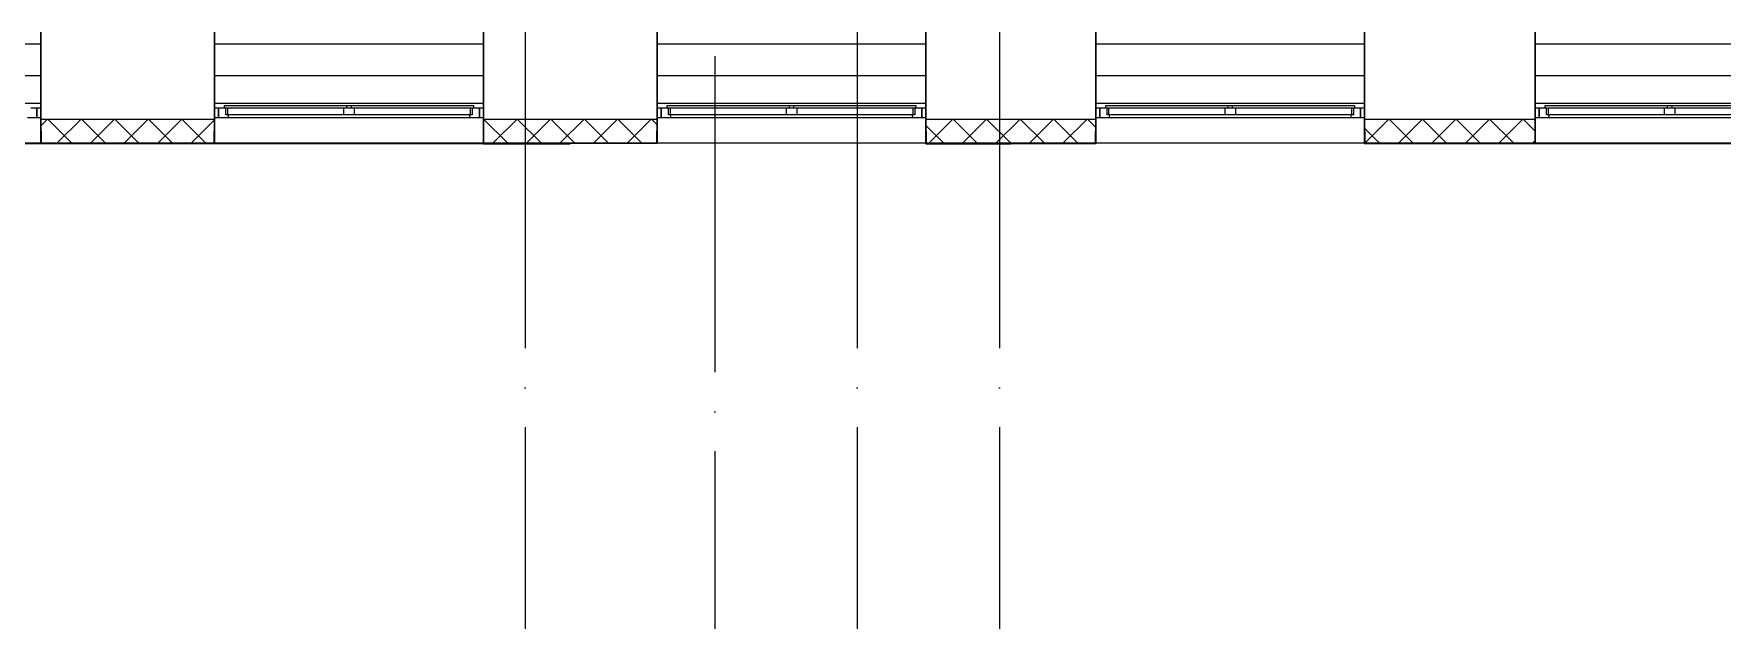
# Model space of a CAD drawing. Header units: millimetres. Extents: x -87434 to 499450, y -468665 to 122144.
# Drawn here: x 145167 to 155848, y -22363 to -18651 of the extents above; entities that cross this region are included whole.
import ezdxf

# ---------------------------------------------------------------- set-up
doc = ezdxf.new("R2010")
doc.units = ezdxf.units.MM
doc.linetypes.add('ADSK_Линия сетки', pattern=[25, 20, -2.5, 0, -2.5])
for name, color, linetype, lineweight in [('_ Окна', 7, 'Continuous', 9), ('Ограждение', 252, 'Continuous', 9), ('Окна', 252, 'Continuous', 9), ('Оси', 252, 'Continuous', 9), ('Стены внутренние', 7, 'Continuous', 18), ('Стены наружные', 7, 'Continuous', 18), ('Стены штриховка', 252, 'Continuous', 9)]:
    doc.layers.add(name, color=color, linetype=linetype, lineweight=lineweight)

# ---------------------------------------------------------------- blocks, each defined once
blk = doc.blocks.new('2 этаж')
at = {"layer": '_ Окна', "color": 251, "lineweight": 18, "true_color": 0x636466}
for p, q in [((145127, -19179), (145186, -19179)), ((145186, -19121), (145148, -19121)), ((145186, -19179), (145186, -19121)), ((146374, -19121), (146336, -19121)), ((146336, -19121), (146336, -19179)), ((146336, -19179), (146395, -19179)), ((146382, -19162), (146382, -19121)), ((146394, -19162), (146382, -19162)), ((146395, -19179), (146400, -19162)), ((147922, -19162), (147927, -19179)), ((147927, -19179), (147986, -19179)), ((147940, -19162), (147928, -19162)), ((147940, -19121), (147940, -19162)), ((147986, -19121), (147948, -19121)), ((147986, -19179), (147986, -19121)), ((149174, -19121), (149136, -19121)), ((149136, -19121), (149136, -19179)), ((149136, -19179), (149195, -19179)), ((149182, -19162), (149182, -19121)), ((149194, -19162), (149182, -19162)), ((149195, -19179), (149200, -19162)), ((150722, -19162), (150727, -19179)), ((150727, -19179), (150786, -19179)), ((150740, -19162), (150728, -19162)), ((150740, -19121), (150740, -19162)), ((150786, -19121), (150748, -19121)), ((150786, -19179), (150786, -19121)), ((151949, -19121), (151911, -19121)), ((151911, -19121), (151911, -19179)), ((151911, -19179), (151970, -19179)), ((151957, -19162), (151957, -19121)), ((151969, -19162), (151957, -19162)), ((151970, -19179), (151975, -19162)), ((153497, -19162), (153502, -19179)), ((153502, -19179), (153561, -19179)), ((153515, -19162), (153503, -19162)), ((153515, -19121), (153515, -19162)), ((153561, -19121), (153523, -19121)), ((153561, -19179), (153561, -19121)), ((154729, -19121), (154691, -19121)), ((154691, -19121), (154691, -19179)), ((154691, -19179), (154750, -19179)), ((154737, -19162), (154737, -19121)), ((154749, -19162), (154737, -19162)), ((154750, -19179), (154755, -19162))]:
    blk.add_line(p, q, dxfattribs=at)
at = {"layer": '_ Окна', "color": 251, "true_color": 0x636466}
for p, q in [((145211, -19121), (145186, -19121)), ((145186, -19121), (145186, -19179)), ((145186, -19179), (145211, -19179)), ((146336, -19121), (146311, -19121)), ((146311, -19179), (146336, -19179)), ((146336, -19179), (146336, -19121)), ((148011, -19121), (147986, -19121)), ((147986, -19121), (147986, -19179)), ((147986, -19179), (148011, -19179)), ((149136, -19121), (149111, -19121)), ((149111, -19179), (149136, -19179)), ((149136, -19179), (149136, -19121)), ((150811, -19121), (150786, -19121)), ((150786, -19121), (150786, -19179)), ((150786, -19179), (150811, -19179)), ((151911, -19121), (151886, -19121)), ((151886, -19179), (151911, -19179)), ((151911, -19179), (151911, -19121)), ((153586, -19121), (153561, -19121)), ((153561, -19121), (153561, -19179)), ((153561, -19179), (153586, -19179)), ((154691, -19121), (154666, -19121)), ((154666, -19179), (154691, -19179)), ((154691, -19179), (154691, -19121))]:
    blk.add_line(p, q, dxfattribs=at)
at = {"layer": 'Ограждение', "color": 251, "true_color": 0x636466}
for p, q in [((143511, -18714), (145211, -18714)), ((146311, -18714), (148011, -18714)), ((149111, -18714), (150811, -18714)), ((151886, -18714), (153586, -18714)), ((154666, -18714), (156366, -18714)), ((143511, -18914), (145211, -18914)), ((146311, -18914), (148011, -18914)), ((149111, -18914), (150811, -18914)), ((151886, -18914), (153586, -18914)), ((154666, -18914), (156366, -18914)), ((143511, -19089), (145211, -19089)), ((146311, -19089), (148011, -19089)), ((149111, -19089), (150811, -19089)), ((151886, -19089), (153586, -19089)), ((154666, -19089), (156366, -19089))]:
    blk.add_line(p, q, dxfattribs=at)
at = {"layer": 'Окна', "color": 251, "true_color": 0x636466}
for p, q in [((146374, -19104), (147146, -19104)), ((146374, -19121), (146374, -19104)), ((147146, -19104), (147176, -19104)), ((147146, -19104), (147146, -19121)), ((147176, -19104), (147948, -19104)), ((147176, -19121), (147176, -19104)), ((147948, -19104), (147948, -19121)), ((149174, -19104), (149946, -19104)), ((149174, -19121), (149174, -19104)), ((149946, -19104), (149976, -19104)), ((149946, -19104), (149946, -19121)), ((149976, -19104), (150748, -19104)), ((149976, -19121), (149976, -19104)), ((150748, -19104), (150748, -19121)), ((151949, -19104), (152721, -19104)), ((151949, -19121), (151949, -19104)), ((152721, -19104), (152751, -19104)), ((152721, -19104), (152721, -19121)), ((152751, -19104), (153523, -19104)), ((152751, -19121), (152751, -19104)), ((153523, -19104), (153523, -19121)), ((154729, -19104), (155501, -19104)), ((154729, -19121), (154729, -19104)), ((155501, -19104), (155531, -19104)), ((155501, -19104), (155501, -19121)), ((155531, -19104), (156303, -19104)), ((155531, -19121), (155531, -19104)), ((147146, -19121), (146374, -19121)), ((146394, -19162), (146394, -19121)), ((147126, -19162), (146394, -19162)), ((146395, -19179), (147927, -19179)), ((147126, -19121), (147126, -19162)), ((147196, -19162), (147126, -19162)), ((147176, -19121), (147146, -19121)), ((147948, -19121), (147176, -19121)), ((147196, -19162), (147196, -19121)), ((147928, -19162), (147196, -19162)), ((147928, -19121), (147928, -19162)), ((149946, -19121), (149174, -19121)), ((149194, -19162), (149194, -19121)), ((149926, -19162), (149194, -19162)), ((149195, -19179), (150727, -19179)), ((149926, -19121), (149926, -19162)), ((149996, -19162), (149926, -19162)), ((149976, -19121), (149946, -19121)), ((150748, -19121), (149976, -19121)), ((149996, -19162), (149996, -19121)), ((150728, -19162), (149996, -19162)), ((150728, -19121), (150728, -19162)), ((152721, -19121), (151949, -19121)), ((151969, -19162), (151969, -19121)), ((152701, -19162), (151969, -19162)), ((151970, -19179), (153502, -19179)), ((152701, -19121), (152701, -19162)), ((152771, -19162), (152701, -19162)), ((152751, -19121), (152721, -19121)), ((153523, -19121), (152751, -19121)), ((152771, -19162), (152771, -19121)), ((153503, -19162), (152771, -19162)), ((153503, -19121), (153503, -19162)), ((155501, -19121), (154729, -19121)), ((154749, -19162), (154749, -19121)), ((155481, -19162), (154749, -19162)), ((154750, -19179), (156282, -19179)), ((155481, -19121), (155481, -19162)), ((155551, -19162), (155481, -19162)), ((155531, -19121), (155501, -19121)), ((156303, -19121), (155531, -19121)), ((155551, -19162), (155551, -19121)), ((156283, -19162), (155551, -19162))]:
    blk.add_line(p, q, dxfattribs=at)
at = {"layer": 'Оси', "color": 251, "linetype": 'ADSK_Линия сетки', "ltscale": 100, "true_color": 0x636466}
for p, q in [((149476, 33711), (149476, -32265)), ((148276, -1139), (148276, -32265)), ((150376, -1139), (150376, -30995)), ((151276, -1139), (151276, -30995))]:
    blk.add_line(p, q, dxfattribs=at)
at = {"layer": 'Стены внутренние', "color": 251, "lineweight": 30, "true_color": 0x636466}
for p, q in [((145211, -18639), (145211, -19341)), ((146311, -19341), (146311, -18639)), ((148011, -18639), (148011, -19341)), ((149111, -19341), (149111, -18639)), ((150811, -18639), (150811, -19341)), ((151886, -19341), (151886, -18639)), ((153586, -18639), (153586, -19341)), ((154666, -19341), (154666, -18639)), ((145211, -19341), (146311, -19341)), ((148011, -19341), (149111, -19341)), ((150811, -19341), (151886, -19341)), ((153586, -19341), (154666, -19341))]:
    blk.add_line(p, q, dxfattribs=at)
at = {"layer": 'Стены внутренние', "color": 251, "true_color": 0x636466}
for p, q in [((145211, -19189), (146311, -19189)), ((148011, -19189), (149111, -19189)), ((150811, -19189), (151886, -19189)), ((153586, -19189), (154666, -19189)), ((145211, -19341), (143511, -19341)), ((148011, -19341), (146311, -19341)), ((150811, -19341), (149111, -19341)), ((153586, -19341), (151886, -19341)), ((156366, -19341), (154666, -19341))]:
    blk.add_line(p, q, dxfattribs=at)
at = {"layer": 'Стены внутренние', "color": 251, "linetype": 'Continuous', "lineweight": 9, "true_color": 0x636466}
for p, q in [((145211, -19232), (145254, -19189)), ((145406, -19339), (145256, -19189)), ((145316, -19339), (145466, -19189)), ((145618, -19339), (145468, -19189)), ((145528, -19339), (145678, -19189)), ((145830, -19339), (145680, -19189)), ((145741, -19339), (145891, -19189)), ((146042, -19339), (145892, -19189)), ((145953, -19339), (146103, -19189)), ((146254, -19339), (146104, -19189)), ((146165, -19339), (146311, -19193)), ((148011, -19190), (148012, -19189)), ((148163, -19339), (148013, -19189)), ((148074, -19339), (148224, -19189)), ((148376, -19339), (148226, -19189)), ((148286, -19339), (148436, -19189)), ((148588, -19339), (148438, -19189)), ((148498, -19339), (148648, -19189)), ((148800, -19339), (148650, -19189)), ((148710, -19339), (148860, -19189)), ((149012, -19339), (148862, -19189)), ((148923, -19339), (149073, -19189)), ((149111, -19226), (149074, -19189)), ((150832, -19339), (150982, -19189)), ((151133, -19339), (150983, -19189)), ((151044, -19339), (151194, -19189)), ((151345, -19339), (151195, -19189)), ((151256, -19339), (151406, -19189)), ((151558, -19339), (151408, -19189)), ((151468, -19339), (151618, -19189)), ((151770, -19339), (151620, -19189)), ((151680, -19339), (151830, -19189)), ((151886, -19243), (151832, -19189)), ((153589, -19339), (153739, -19189)), ((153891, -19339), (153741, -19189)), ((153802, -19339), (153952, -19189)), ((154103, -19339), (153953, -19189)), ((154014, -19339), (154164, -19189)), ((154315, -19339), (154165, -19189)), ((154226, -19339), (154376, -19189)), ((154527, -19339), (154377, -19189)), ((154438, -19339), (154588, -19189)), ((154666, -19265), (154590, -19189)), ((150921, -19339), (150811, -19229)), ((153679, -19339), (153586, -19246)), ((154650, -19339), (154664, -19325)), ((154664, -19329), (154666, -19329)), ((145324, -19341), (145324, -19341)), ((145932, -19341), (145931, -19339)), ((146167, -19341), (146166, -19339)), ((148141, -19339), (148140, -19341)), ((150956, -19339), (150955, -19341)), ((151191, -19339), (151190, -19341)), ((151212, -19341), (151211, -19339)), ((151446, -19341), (151445, -19339)), ((153654, -19341), (153654, -19341)), ((154007, -19339), (154006, -19341))]:
    blk.add_line(p, q, dxfattribs=at)
at = {"layer": 'Стены наружные', "color": 251, "true_color": 0x636466}
for p, q in [((148011, -19346), (142971, -19346)), ((143511, -19341), (145211, -19341)), ((145211, -19346), (145211, -19341)), ((145796, -19346), (145796, -19341)), ((146311, -19341), (146311, -19346)), ((151886, -19346), (151349, -19346)), ((151886, -19346), (151886, -19341)), ((153586, -19341), (153586, -19346)), ((156921, -19346), (153586, -19346)), ((154126, -19346), (154126, -19341))]:
    blk.add_line(p, q, dxfattribs=at)
at = {"layer": 'Стены наружные', "color": 251, "lineweight": 30, "true_color": 0x636466}
for p, q in [((148561, -19341), (148011, -19341)), ((148011, -19341), (148011, -19346)), ((148011, -19346), (148561, -19346)), ((148561, -19346), (148561, -19341)), ((151349, -19341), (150811, -19341)), ((150811, -19341), (150811, -19346)), ((150811, -19346), (151349, -19346)), ((151349, -19346), (151349, -19341))]:
    blk.add_line(p, q, dxfattribs=at)
at = {"layer": 'Стены наружные', "color": 251, "linetype": 'Continuous', "lineweight": 9, "true_color": 0x636466}
for p, q in [((148140, -19341), (148137, -19346)), ((148374, -19342), (148371, -19346)), ((150955, -19341), (150953, -19345)), ((151190, -19341), (151187, -19346)), ((151215, -19346), (151212, -19341))]:
    blk.add_line(p, q, dxfattribs=at)
at = {"layer": 'Стены штриховка', "color": 251, "true_color": 0x636466}
for p, q in [((145213, -19265), (145211, -19265)), ((145213, -19265), (145213, -19339)), ((146311, -19265), (146309, -19265)), ((146309, -19339), (146309, -19265)), ((148013, -19265), (148011, -19265)), ((148013, -19265), (148013, -19339)), ((149111, -19265), (149109, -19265)), ((149109, -19339), (149109, -19265)), ((150813, -19265), (150811, -19265)), ((150813, -19265), (150813, -19339)), ((151886, -19265), (151884, -19265)), ((151884, -19339), (151884, -19265)), ((153588, -19265), (153586, -19265)), ((153588, -19265), (153588, -19339)), ((154666, -19265), (154664, -19265)), ((154664, -19339), (154664, -19265)), ((145213, -19339), (146309, -19339)), ((148013, -19339), (149109, -19339)), ((150813, -19339), (151884, -19339)), ((153588, -19339), (154664, -19339))]:
    blk.add_line(p, q, dxfattribs=at)

msp = doc.modelspace()

# ---------------------------------------------------------------- block references
msp.add_blockref('2 этаж', (0, -2))

doc.saveas('drawing.dxf')
